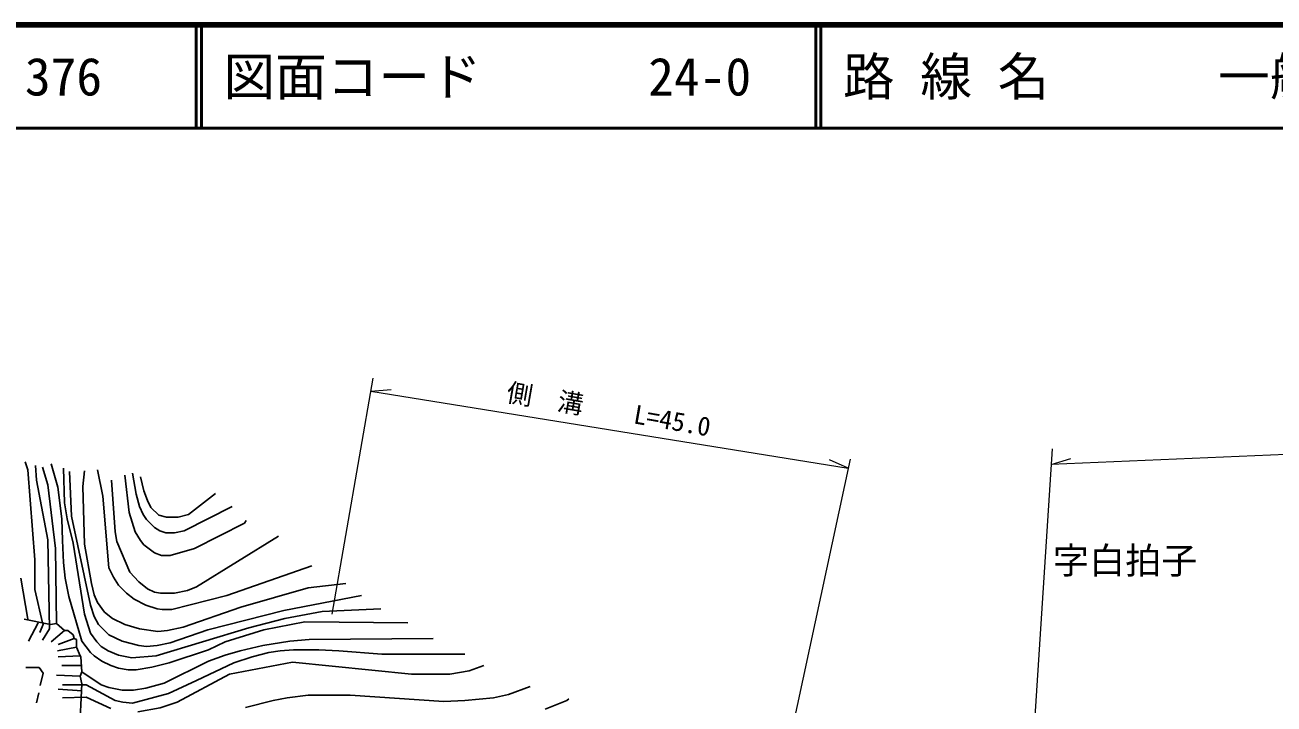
# Model space of a CAD drawing. Units: millimetres, scale not verified. Extents: x 40000 to 680000, y 20000 to 380000.
# Drawn here: x 101153 to 222138, y 314212 to 380000 of the extents above; entities that cross this region are included whole.
import ezdxf
from ezdxf.enums import TextEntityAlignment as Align

# ---------------------------------------------------------------- set-up
doc = ezdxf.new("R2010")
doc.units = ezdxf.units.MM
doc.header["$LTSCALE"] = 1000
for name, color, linetype, lineweight in [('M-BGD', 7, 'Continuous', 25), ('M-STR-HTXT', 7, 'Continuous', 13), ('M-TTL', 2, 'Continuous', 140), ('M-TTL-LINE', 7, 'Continuous', 50), ('作業レイヤ1', 7, 'Continuous', 13)]:
    doc.layers.add(name, color=color, linetype=linetype, lineweight=lineweight)
doc.layers.add('M-BMK-HTXT', color=7, linetype='Continuous')
doc.layers.add('M-TTL-TXT', color=7, linetype='Continuous')
doc.styles.add('ＭＳ ゴシック', font='')
doc.styles.get('ＭＳ ゴシック').set_extended_font_data('MS Gothic')

msp = doc.modelspace()

# ---------------------------------------------------------------- linework, layer by layer
at = {"layer": 'M-BGD'}
for p, q in [((101161, 337665), (101415, 336903)), ((101415, 336903), (102092, 328182)), ((102177, 337326), (102261, 335887)), ((102854, 337157), (103362, 335464)), ((103701, 337496), (104322, 335217)), ((104886, 337072), (104967, 333706)), ((105479, 336734), (105648, 332416)), ((106918, 336818), (106749, 335294)), ((108188, 336903), (108696, 334363)), ((110813, 336395), (111236, 332754)), ((111575, 336564), (111913, 334532)), ((102261, 335887), (103362, 330130)), ((103362, 335464), (104124, 329283)), ((104322, 335217), (104717, 332162)), ((106749, 335294), (106918, 329706)), ((109543, 335887), (109881, 330892)), ((112337, 336226), (112675, 334871)), ((108696, 334363), (109289, 327420)), ((111913, 334532), (112252, 333347)), ((112675, 334871), (113014, 333940)), ((113014, 333940), (113353, 333262)), ((116993, 332585), (119618, 334617)), ((104967, 333706), (105225, 332162)), ((111236, 332754), (111829, 330892)), ((112252, 333347), (112591, 332585)), ((113353, 333262), (114115, 332500)), ((116570, 330976), (121227, 333347)), ((104717, 332162), (104801, 330045)), ((105225, 332162), (105817, 329791)), ((105648, 332416), (107511, 323780)), ((112591, 332585), (112929, 332077)), ((112929, 332077), (113691, 331315)), ((114115, 332500), (114877, 332331)), ((114877, 332331), (115977, 332331)), ((115977, 332331), (116993, 332585)), ((117586, 329283), (122412, 331738)), ((122412, 331738), (122581, 331992)), ((109881, 330892), (110051, 329960)), ((111829, 330892), (112337, 330045)), ((113691, 331315), (114199, 330976)), ((114199, 330976), (114792, 330807)), ((114792, 330807), (115639, 330807)), ((115639, 330807), (116570, 330976)), ((117755, 325558), (125714, 330468)), ((103362, 330130), (103531, 321494)), ((104124, 329283), (104209, 322002)), ((104801, 330045), (104886, 327928)), ((105817, 329791), (106918, 322933)), ((106918, 329706), (107595, 325896)), ((110051, 329960), (111321, 326997)), ((112337, 330045), (112675, 329622)), ((112675, 329622), (113691, 328860)), ((115215, 328606), (117586, 329283)), ((102092, 328182), (102092, 325304)), ((104886, 327928), (105055, 326404)), ((113691, 328860), (114369, 328606)), ((114369, 328606), (115215, 328606)), ((109289, 327420), (109712, 326489)), ((111321, 326997), (112167, 326066)), ((120719, 324711), (128931, 327590)), ((100737, 326404), (101415, 322425)), ((105055, 326404), (105394, 324626)), ((107595, 325896), (107849, 324796)), ((109712, 326489), (110220, 325727)), ((110220, 325727), (110982, 324965)), ((112167, 326066), (113014, 325388)), ((116909, 325219), (117755, 325558)), ((122073, 323610), (128593, 325473)), ((128593, 325473), (132233, 325896)), ((102092, 325304), (102854, 322086)), ((105394, 324626), (106664, 320308)), ((107849, 324796), (108188, 324034)), ((110982, 324965), (111744, 324372)), ((111744, 324372), (112845, 323780)), ((113014, 325388), (113691, 325050)), ((113691, 325050), (114284, 324965)), ((114284, 324965), (115639, 324965)), ((115385, 323356), (120719, 324711)), ((115639, 324965), (116909, 325219)), ((126222, 323272), (133757, 324711)), ((107511, 323780), (107849, 322679)), ((108188, 324034), (108865, 323102)), ((108865, 323102), (109627, 322510)), ((112845, 323780), (113945, 323441)), ((113945, 323441), (114453, 323356)), ((114453, 323356), (115385, 323356)), ((116485, 321663), (122073, 323610)), ((118856, 321409), (126222, 323272)), ((126307, 322510), (129947, 323187)), ((129947, 323187), (135620, 323441)), ((101076, 322425), (103616, 321917)), ((102431, 322086), (101499, 320308)), ((102939, 322002), (102600, 321155)), ((102854, 322086), (102939, 322002)), ((103616, 321917), (104209, 322002)), ((104209, 322002), (104971, 321324)), ((106918, 322933), (107511, 321070)), ((107849, 322679), (108273, 321917)), ((108273, 321917), (109289, 320901)), ((109627, 322510), (110813, 321917)), ((110813, 321917), (112252, 321494)), ((122835, 321578), (126307, 322510)), ((124275, 321409), (128254, 322171)), ((128254, 322171), (138245, 322086)), ((103531, 321494), (102854, 320393)), ((103701, 320224), (104971, 321324)), ((104971, 321324), (105309, 321324)), ((105309, 321324), (105817, 320901)), ((105817, 320901), (105902, 320562)), ((107511, 321070), (108103, 320224)), ((109289, 320901), (110559, 320308)), ((112252, 321494), (114030, 321240)), ((113861, 318869), (122835, 321578)), ((114030, 321240), (114961, 321324)), ((114961, 321324), (116485, 321663)), ((115215, 320139), (118856, 321409)), ((120549, 320224), (124275, 321409)), ((106156, 319716), (104293, 319377)), ((104378, 319970), (105902, 320562)), ((105902, 320562), (106156, 320478)), ((106156, 320478), (106156, 319716)), ((106156, 319716), (106495, 318869)), ((106664, 320308), (107511, 319208)), ((108103, 320224), (108527, 319800)), ((108527, 319800), (109204, 319377)), ((110559, 320308), (112167, 319885)), ((112167, 319885), (112929, 319800)), ((112929, 319800), (113945, 319885)), ((113945, 319885), (115215, 320139)), ((115131, 318192), (118941, 319462)), ((118941, 319462), (120549, 320224)), ((124190, 319885), (121989, 319377)), ((126815, 320308), (124190, 319885)), ((127153, 319462), (125883, 319377)), ((128677, 320478), (126815, 320308)), ((129609, 319462), (127153, 319462)), ((140700, 320562), (128677, 320478)), ((131556, 319377), (129609, 319462)), ((106495, 318869), (104378, 318784)), ((106495, 318869), (106579, 318784)), ((106579, 318784), (106664, 317345)), ((107511, 319208), (107849, 318869)), ((107849, 318869), (108611, 318361)), ((108611, 318361), (109458, 317938)), ((109204, 319377), (110220, 318954)), ((110220, 318954), (111490, 318700)), ((111490, 318700), (113861, 318869)), ((113437, 317768), (115131, 318192)), ((118941, 318361), (114623, 316244)), ((121396, 318192), (117755, 316498)), ((120549, 318954), (118941, 318361)), ((121989, 319377), (120549, 318954)), ((120973, 317091), (127069, 318276)), ((123174, 318784), (121396, 318192)), ((124783, 319208), (123174, 318784)), ((125883, 319377), (124783, 319208)), ((127069, 318276), (138583, 317091)), ((135705, 319038), (131556, 319377)), ((143748, 319038), (135705, 319038)), ((101226, 317738), (102532, 317764)), ((102532, 317764), (102901, 317211)), ((102901, 317211), (102638, 315994)), ((104209, 317006), (106495, 316922)), ((104717, 317938), (106579, 317938)), ((106664, 317345), (106495, 316922)), ((108527, 316075), (106664, 317345)), ((109458, 317938), (110220, 317684)), ((110220, 317684), (111151, 317514)), ((111151, 317514), (111913, 317514)), ((111913, 317514), (113437, 317768)), ((120973, 317091), (115893, 314382)), ((138583, 317091), (142309, 317091)), ((142309, 317091), (144171, 317430)), ((144171, 317430), (145611, 317938)), ((107087, 316075), (104801, 316075)), ((106664, 316160), (106410, 310826)), ((106495, 316922), (106664, 316160)), ((109881, 314551), (107087, 316075)), ((109289, 315821), (108527, 316075)), ((110559, 315567), (109289, 315821)), ((114623, 316244), (112845, 315736)), ((117755, 316498), (115046, 315228)), ((150098, 315906), (147981, 315144)), ((102490, 315310), (102279, 314332)), ((104378, 315652), (106664, 315482)), ((107087, 314890), (104801, 314805)), ((109458, 313789), (107087, 314890)), ((111659, 315567), (110559, 315567)), ((115046, 315228), (111575, 314297)), ((112845, 315736), (111659, 315567)), ((126561, 314805), (125206, 314551)), ((128593, 315059), (126561, 314805)), ((132657, 315059), (128593, 315059)), ((141716, 314466), (132657, 315059)), ((146542, 314805), (143748, 314551)), ((147981, 315144), (146542, 314805)), ((153823, 314720), (153654, 314551)), ((110643, 314382), (109881, 314551)), ((111575, 314297), (110643, 314382)), ((125206, 314551), (122497, 313874)), ((143748, 314551), (141716, 314466)), ((153654, 314551), (151537, 313704))]:
    msp.add_line(p, q, dxfattribs=at)
msp.add_lwpolyline([(112083, 313450), (114254, 313834), (115893, 314382)], dxfattribs=at)
at = {"layer": 'M-STR-HTXT'}
for p, q in [((134858, 345793), (130879, 322933)), ((134638, 344531), (180902, 337066)), ((328036, 342803), (200559, 337411)), ((200644, 338935), (198727, 309464)), ((181086, 337919), (175329, 311164)), ((180902, 337066), (179078, 337885)), ((200559, 337411), (202468, 338010))]:
    msp.add_line(p, q, dxfattribs=at)
at = {"layer": 'M-TTL'}
msp.add_line((680000, 380000), (40000, 380000), dxfattribs=at)
at = {"layer": 'M-TTL-LINE'}
for p, q in [((117750, 380000), (117750, 370000)), ((118250, 380000), (118250, 370000)), ((177750, 380000), (177750, 370000)), ((178250, 380000), (178250, 370000)), ((40000, 370000), (680000, 370000))]:
    msp.add_line(p, q, dxfattribs=at)
at = {"layer": '作業レイヤ1'}
msp.add_line((134638, 344531), (136632, 344685), dxfattribs=at)

# ---------------------------------------------------------------- texts
at = {"layer": 'M-BMK-HTXT', "style": 'ＭＳ ゴシック'}
msp.add_text('字白拍子', height=2566, dxfattribs=at).set_placement((200722, 326062), align=Align.BOTTOM_LEFT)
at = {"layer": 'M-STR-HTXT', "style": 'ＭＳ ゴシック'}
msp.add_text('側\u3000溝\u3000\u3000L=45.0', height=1833, rotation=350.123, dxfattribs=at).set_placement((147600, 343019), align=Align.BOTTOM_LEFT)
at = {"layer": 'M-TTL-TXT', "style": 'ＭＳ ゴシック'}
for s, p in [('376', (101142, 375000)), ('図面コード', (120380, 375000)), ('24-0', (161521, 375000)), ('路 線 名', (180380, 375000)), ('一般国道376号', (216734, 375000))]:
    msp.add_text(s, height=3666, dxfattribs=at).set_placement(p, align=Align.MIDDLE_LEFT)

doc.saveas('drawing.dxf')
